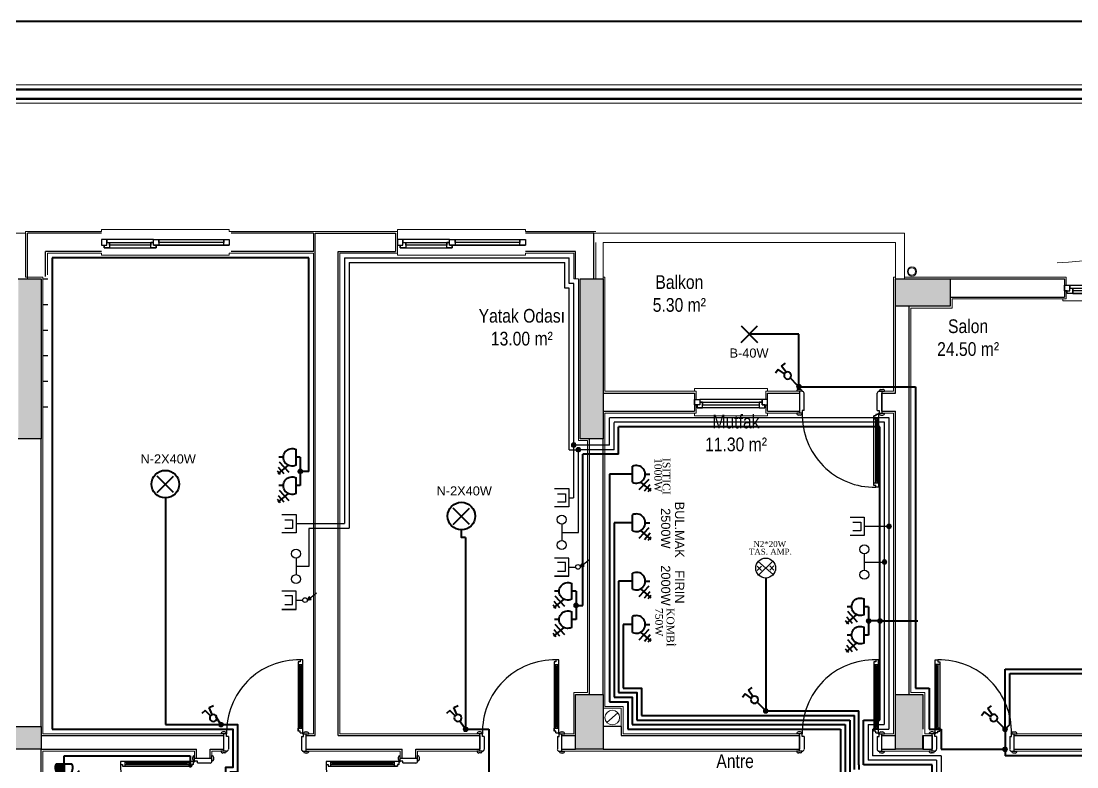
# Model space of a CAD drawing. Header units: metres. Extents: x 134072 to 172200, y 35728 to 38066.
# Drawn here: x 143586 to 144742, y 37250 to 38066 of the extents above; entities that cross this region are included whole.
import ezdxf
from ezdxf.enums import TextEntityAlignment as Align

# ---------------------------------------------------------------- set-up
doc = ezdxf.new("R2010")
doc.units = ezdxf.units.M
doc.linetypes.add('DASHED', pattern=[0.75, 0.5, -0.25])
for name, color, linetype in [('ANA', 10, 'Continuous'), ('den', 156, 'Continuous'), ('duvaR', 52, 'Continuous'), ('kapı', 129, 'Continuous'), ('Kolon', 175, 'Continuous'), ('pencere', 28, 'Continuous'), ('YAZI', 1, 'Continuous'), ('yazı', 7, 'Continuous')]:
    doc.layers.add(name, color=color, linetype=linetype)
for name, color, linetype, lineweight in [('baca', 161, 'Continuous', 20), ('Cizgi 20', 175, 'Continuous', 20), ('ELEKTRİK', 102, 'Continuous', 40), ('m_kuvvetliakım', 1, 'Continuous', 40), ('m_zayıfakım', 2, 'DASHED', 30), ('SEMBOL', 140, 'Continuous', 20), ('sıva', 145, 'Continuous', 5), ('Tarama 13', 221, 'Continuous', 13), ('Yagmur olugu', 201, 'Continuous', 15)]:
    doc.layers.add(name, color=color, linetype=linetype, lineweight=lineweight)
doc.styles.add('omr', font='ARIALN.TTF', dxfattribs={"height": 20})
doc.styles.add('ROMANTUR', font='arial.ttf', dxfattribs={"width": 0.7})
doc.styles.add('YAZI', font='times.ttf', dxfattribs={"height": 10.5})

# ---------------------------------------------------------------- blocks, each defined once
blk = doc.blocks.new('kapi')
at = {"layer": 'kapı'}
for p, q in [((42748.9, 28325.5), (42748.9, 28327.5)), ((42750.9, 28323.5), (42750.9, 28329.6)), ((42774.9, 28326.5), (42750.9, 28326.5)), ((42753.9, 28323.5), (42750.9, 28323.5)), ((42753.9, 28321.5), (42753.9, 28323.5)), ((42753.9, 28321.5), (42772.9, 28321.5)), ((42774.9, 28323.6), (42774.9, 28329.6)), ((42776.9, 28325.5), (42776.9, 28327.5)), ((42669.9, 28240), (42669.9, 28243)), ((42669.9, 28243), (42671.9, 28243)), ((42749.9, 28240), (42669.9, 28240)), ((42671.9, 28245), (42674.9, 28245)), ((42671.9, 28243), (42671.9, 28245)), ((42671.9, 28245), (42747.9, 28245)), ((42674.9, 28245), (42674.9, 28240)), ((42744.9, 28243.5), (42674.9, 28243.5)), ((42744.9, 28241.5), (42674.9, 28241.5)), ((42676.9, 28243.5), (42676.9, 28241.5)), ((42743, 28242.5), (42676.9, 28242.5)), ((42743, 28243.5), (42743, 28241.5)), ((42744.9, 28245), (42744.9, 28240)), ((42747.9, 28245), (42744.9, 28245)), ((42747.9, 28243), (42747.9, 28245)), ((42749.9, 28243), (42747.9, 28243)), ((42749.9, 28243), (42749.9, 28240)), ((42753.9, 28239.5), (42750.9, 28239.5)), ((42750.9, 28239.5), (42750.9, 28233.4)), ((42753.9, 28241.5), (42772.9, 28241.5)), ((42753.9, 28241.5), (42753.9, 28239.5)), ((42774.9, 28239.4), (42774.9, 28233.4)), ((42748.9, 28237.5), (42748.9, 28235.5)), ((42774.9, 28236.5), (42750.9, 28236.5)), ((42776.9, 28237.5), (42776.9, 28235.5))]:
    blk.add_line(p, q, dxfattribs=at)
blk.add_circle((42750.4, 28240), 0.5, dxfattribs=at)
for centre, radius, start, end in [((42748.9, 28244.5), 79, 88.5661, 181.1371), ((42751.1, 28327.5), 2.16, 94.4027, 179.1752), ((42750.9, 28325.5), 2, 180, 269.8869), ((42772.7, 28323.7), 2.19, 274.9061, 358.5815), ((42774.8, 28327.5), 2.16, 0.8274, 85.5947), ((42774.9, 28325.6), 2.01, 270.2023, 356.1969), ((42750.9, 28237.5), 2, 90.1131, 180), ((42772.7, 28239.3), 2.19, 1.4185, 85.0939), ((42774.9, 28237.4), 2.01, 3.8031, 89.7977), ((42751.1, 28235.5), 2.16, 180.8248, 265.5973), ((42774.8, 28235.5), 2.16, 274.4053, 359.1726)]:
    blk.add_arc(centre, radius, start, end, dxfattribs=at)
blk = doc.blocks.new('m-priz')
at = {"layer": 'm_kuvvetliakım'}
for p, q in [((0, 13.9), (0, 18.8)), ((16.7, 7.4), (5.3, 18.1)), ((8.5, 8.7), (18.2, 19.9)), ((18.2, 13), (11.2, 19.1)), ((19, 17.1), (15.3, 20.4)), ((8.7, 0), (-8.7, 0))]:
    blk.add_line(p, q, dxfattribs=at)
blk.add_arc((0, 4.2), 9.63, 333.9421, 206.0579, dxfattribs=at)
blk = doc.blocks.new('m-komutatör')
at = {"layer": 'm_kuvvetliakım', "color": 6}
for p, q in [((-24.8, 4), (-23.5, 12.1)), ((-12, 2), (-24.8, 4)), ((-12, -1.9), (-24.9, -4.1)), ((-24.9, -4.1), (-23.6, -12.2))]:
    blk.add_line(p, q, dxfattribs=at)
blk.add_circle((-6.2, 0), 6.17, dxfattribs=at)
blk = doc.blocks.new('m-anten')
at = {"layer": 'm_zayıfakım', "color": 30, "linetype": 'Continuous', "ltscale": 100}
for p, q in [((10, 0), (-10, 0)), ((-10, 0), (-10, -15.6)), ((10, -15.6), (10, 0)), ((-5, -3.7), (-5, -12.4)), ((4.4, -3.7), (-5, -3.7)), ((4.4, -12.4), (4.4, -3.7))]:
    blk.add_line(p, q, dxfattribs=at)
blk = doc.blocks.new('m-telefon')
at = {"layer": 'm_zayıfakım', "color": 2, "linetype": 'Continuous', "ltscale": 100}
blk.add_line((-9, 0), (9, 0), dxfattribs=at)
for centre in [(-13.9, 0), (13.9, 0)]:
    blk.add_circle(centre, 4.9, dxfattribs=at)
blk = doc.blocks.new('m-avize')
at = {"layer": 'm_kuvvetliakım', "color": 1}
for p, q in [((9, -9), (-9, 9)), ((-9, -9), (9, 9))]:
    blk.add_line(p, q, dxfattribs=at)
blk.add_circle((0, 0.3), 15.1, dxfattribs=at)
blk = doc.blocks.new('m-tv')
at = {"layer": 'm_zayıfakım', "color": 30, "linetype": 'Continuous', "ltscale": 100}
for p, q in [((-0.2, 12.7), (-8.3, 22.3)), ((-1, 16.7), (-4.1, 14.2)), ((-0.2, 12.7), (-4.1, 14.2)), ((-0.2, 12.7), (-1, 16.7)), ((10, 0), (-10, 0)), ((-10, 0), (-10, -15.6)), ((0, 0), (0, 7.4)), ((10, 0), (10, -15.6)), ((10, -15.6), (10, 0)), ((-5, -3.7), (-5, -12.4)), ((4.4, -3.7), (-5, -3.7)), ((4.4, -12.4), (4.4, -3.7))]:
    blk.add_line(p, q, dxfattribs=at)
blk.add_circle((-0.2, 9.9), 2.55, dxfattribs=at)
blk = doc.blocks.new('m-J1')
at = {"layer": 'm_kuvvetliakım'}
for p, q in [((-9, -9), (9, 9)), ((-9, 9), (9, -9))]:
    blk.add_line(p, q, dxfattribs=at)
blk = doc.blocks.new('m-epriz')
at = {"layer": 'm_kuvvetliakım'}
blk.add_hatch(color=256, dxfattribs=at).paths.add_polyline_path([(0, 13.9), (0, 0), (8.7, 0, 0.554639)])
for p, q in [((-19.7, 18), (-16.2, 21)), ((-8.5, 8.7), (-18.2, 19.9)), ((-18.2, 13), (-11.2, 19.1)), ((-16.7, 7.4), (-5.3, 18.1)), ((0, 13.9), (0, 18.8)), ((0, 0), (0, 13.9)), ((8.7, 0), (-8.7, 0))]:
    blk.add_line(p, q, dxfattribs=at)
blk.add_arc((0, 4.2), 9.63, 333.9421, 206.0579, dxfattribs=at)

msp = doc.modelspace()

# ---------------------------------------------------------------- hatches: boundary and pattern name
at = {"layer": 'SEMBOL'}
for points in [[(144440, 37666.1, -1), (144434.9, 37666.1, -1)], [(144193.6, 37602.1, -1), (144188.5, 37602.1, -1)], [(144198.6, 37597.1, -1), (144193.5, 37597.1, -1)], [(143894.4, 37573.3, -1), (143889.3, 37573.3, -1)], [(144538.6, 37513.2, -1), (144533.5, 37513.2, -1)], [(144533.6, 37474.1, -1), (144528.5, 37474.1, -1)], [(144196.1, 37426.6, -1), (144191, 37426.6, -1)], [(144516.3, 37409.6, -1), (144511.2, 37409.6, -1)], [(144528.7, 37409.6, -1), (144523.6, 37409.6, -1)], [(144403.7, 37311.1, -1), (144398.6, 37311.1, -1)], [(143802.4, 37296.7, -1), (143807.4, 37295.7, -1)], [(144070.1, 37291.5, -1), (144075.1, 37290.6, -1)], [(144665.6, 37291.1, -1), (144660.5, 37291.1, -1)], [(144665.6, 37269.1, -1), (144660.5, 37269.1, -1)]]:
    msp.add_hatch(color=1, dxfattribs=at).paths.add_polyline_path(points)
at = {"layer": 'Tarama 13'}
h = msp.add_hatch(dxfattribs=at)
h.set_pattern_fill('ANSI33,_O', color=256, scale=2)
h.set_pattern_definition([(45, (117464.424, 22063.553), (-8.980256, 8.980256), []), (45, (117473.405, 22063.553), (-8.980256, 8.980256), [6.35, -3.175])])
h.paths.add_polyline_path([(142808.1, 37659.1), (142778.1, 37659.1), (142778.1, 37599.1), (142808.1, 37599.1)])
h.paths.add_polyline_path([(143263.1, 37659.1), (143233.1, 37659.1), (143233.1, 37599.1), (143263.1, 37599.1)])
h.paths.add_polyline_path([(143608.1, 37784.1), (143583.1, 37784.1), (143583.1, 37609.1), (143608.1, 37609.1)])
h.paths.add_polyline_path([(144223.1, 37784.1), (144198.1, 37784.1), (144198.1, 37609.1), (144223.1, 37609.1)])
h.paths.add_polyline_path([(144223.1, 37329.1), (144193.1, 37329.1), (144193.1, 37269.1), (144223.1, 37269.1)])
h.paths.add_polyline_path([(144223.1, 37084.1), (144198.1, 37084.1), (144198.1, 37009.1), (144223.1, 37009.1)])
h.paths.add_polyline_path([(143608.1, 37084.1), (143583.1, 37084.1), (143583.1, 37009.1), (143608.1, 37009.1)])
h.paths.add_polyline_path([(143608.1, 37294.1), (143378.1, 37294.1), (143378.1, 37269.1), (143608.1, 37269.1)])
h.paths.add_polyline_path([(143263.1, 37084.1), (143088.1, 37084.1), (143088.1, 37059.1), (143263.1, 37059.1)])
h.paths.add_polyline_path([(142808.1, 37119.1), (142778.1, 37119.1), (142778.1, 37059.1), (142808.1, 37059.1)])
h.paths.add_polyline_path([(143608.1, 36859.1), (143583.1, 36859.1), (143583.1, 36784.1), (143608.1, 36784.1)])
h.paths.add_polyline_path([(143608.1, 36599.1), (143578.1, 36599.1), (143578.1, 36539.1), (143608.1, 36539.1)])
h.paths.add_polyline_path([(143608.1, 36259.1), (143583.1, 36259.1), (143583.1, 36084.1), (143608.1, 36084.1)])
h.paths.add_polyline_path([(143138.1, 36214.1), (143078.1, 36214.1), (143078.1, 36184.1), (143138.1, 36184.1)])
h.paths.add_polyline_path([(142808.1, 36244.1), (142778.1, 36244.1), (142778.1, 36184.1), (142808.1, 36184.1)])
h.paths.add_polyline_path([(142808.1, 36634.1), (142778.1, 36634.1), (142778.1, 36574.1), (142808.1, 36574.1)])
h.paths.add_polyline_path([(143138.1, 36599.1), (143078.1, 36599.1), (143078.1, 36569.1), (143138.1, 36569.1)])
h.paths.add_polyline_path([(144223.1, 36599.1), (144193.1, 36599.1), (144193.1, 36539.1), (144223.1, 36539.1)])
h.paths.add_polyline_path([(144223.1, 36259.1), (144198.1, 36259.1), (144198.1, 36084.1), (144223.1, 36084.1)])
h.paths.add_polyline_path([(144603.1, 36114.1), (144543.1, 36114.1), (144543.1, 36084.1), (144603.1, 36084.1)])
h.paths.add_polyline_path([(144573.1, 36599.1), (144543.1, 36599.1), (144543.1, 36539.1), (144573.1, 36539.1)])
h.paths.add_polyline_path([(144703.1, 36809.1), (144528.1, 36809.1), (144528.1, 36784.1), (144703.1, 36784.1)])
h.paths.add_polyline_path([(144223.1, 36859.1), (144198.1, 36859.1), (144198.1, 36784.1), (144223.1, 36784.1)])
h.paths.add_polyline_path([(145093.1, 36114.1), (145033.1, 36114.1), (145033.1, 36084.1), (145093.1, 36084.1)])
h.paths.add_polyline_path([(145193.1, 36599.1), (145068.1, 36599.1), (145068.1, 36574.1), (145193.1, 36574.1)])
h.paths.add_polyline_path([(145193.1, 36964.1), (145163.1, 36964.1), (145163.1, 36904.1), (145193.1, 36904.1)])
h.paths.add_polyline_path([(145193.1, 37294.1), (145068.1, 37294.1), (145068.1, 37269.1), (145193.1, 37269.1)])
h.paths.add_polyline_path([(144573.1, 37329.1), (144543.1, 37329.1), (144543.1, 37269.1), (144573.1, 37269.1)])
h.paths.add_polyline_path([(144703.1, 37084.1), (144528.1, 37084.1), (144528.1, 37059.1), (144703.1, 37059.1)])
h.paths.add_polyline_path([(145093.1, 37784.1), (145033.1, 37784.1), (145033.1, 37754.1), (145093.1, 37754.1)])
h.paths.add_polyline_path([(144603.1, 37784.1), (144543.1, 37784.1), (144543.1, 37754.1), (144603.1, 37754.1)])

# ---------------------------------------------------------------- linework, layer by layer
at = {"lineweight": 20}
for p, q in [((137518.3, 37996.4, 127785.9), (153740.3, 37996.4, 127785.9)), ((142640.2, 37976.4, 127785.9), (145337.6, 37976.4, 127785.9))]:
    msp.add_line(p, q, dxfattribs=at)
at = {"lineweight": 50}
for p, q in [((137523.3, 37991.4, 127785.9), (153732.7, 37991.4, 127785.9)), ((142635.2, 37981.4, 127785.9), (145343.3, 37981.4, 127785.9))]:
    msp.add_line(p, q, dxfattribs=at)
at = {"layer": 'ANA'}
for p, q in [((144405.6, 37469.9), (144410.1, 37465.3)), ((144410.1, 37469.9), (144405.6, 37465.3)), ((144396.4, 37469.6), (144391.8, 37465)), ((144391.8, 37469.6), (144396.4, 37465))]:
    msp.add_line(p, q, dxfattribs=at)
msp.add_circle((144401.1, 37467.5), 10.9, dxfattribs=at)
at = {"layer": 'baca', "linetype": 'ByBlock'}
for p, q in [((144223.1, 37314.1), (144243.1, 37314.1)), ((144243.1, 37314.1), (144243.1, 37294.1))]:
    msp.add_line(p, q, dxfattribs=at)
at = {"layer": 'baca'}
msp.add_line((144239.1, 37309.2), (144227.3, 37298.4), dxfattribs=at)
msp.add_circle((144233.2, 37303.8), 8, dxfattribs=at)
at = {"layer": 'Cizgi 20'}
for points in [[(142778.1, 37659.1), (142778.1, 37784.1), (143253.1, 37784.1), (143253.1, 37834.1), (143591.1, 37834.1)], [(143593.1, 37834.1), (143593.1, 37784.1)], [(144213.1, 37784.1), (144213.1, 37834.1), (144553.1, 37834.1), (144553.1, 37784.1)], [(144223.1, 37784.1), (144223.1, 37824.1), (144543.1, 37824.1), (144543.1, 37784.1)]]:
    msp.add_lwpolyline(points, dxfattribs=at)
at = {"layer": 'den'}
for p, q in [((143610.1, 37784.1), (143615.6, 37784.1)), ((143610.1, 37756.1), (143615.6, 37756.1)), ((143610.1, 37728.1), (143615.6, 37728.1)), ((143610.1, 37700.1), (143615.6, 37700.1)), ((143610.1, 37672.1), (143615.6, 37672.1)), ((143610.1, 37644.1), (143615.6, 37644.1))]:
    msp.add_line(p, q, dxfattribs=at)
at = {"layer": 'den', "lineweight": 5}
for points in [[(143674.1, 37836.1), (143674.1, 37838.1), (143814.1, 37838.1), (143814.1, 37836.1)], [(143998.1, 37836.1), (143998.1, 37838.1), (144138.1, 37838.1), (144138.1, 37836.1)], [(143674.1, 37812.1), (143674.1, 37810.1), (143814.1, 37810.1), (143814.1, 37812.1)], [(143998.1, 37812.1), (143998.1, 37810.1), (144138.1, 37810.1), (144138.1, 37812.1)], [(144910.1, 37762.1), (144910.1, 37760.1), (144726.1, 37760.1), (144726.1, 37762.1)], [(144323.1, 37661.1), (144323.1, 37664.1), (144403.1, 37664.1), (144403.1, 37661.1)], [(144403.1, 37637.1), (144403.1, 37634.1), (144323.1, 37634.1), (144323.1, 37637.1)]]:
    msp.add_lwpolyline(points, dxfattribs=at)
msp.add_arc((144818.1, 36727.3), 1078.7, 84.7877, 95.2123, dxfattribs=at)
at = {"layer": 'duvaR'}
for p, q in [((143593.1, 37786.7), (143593.1, 37834.1)), ((143674.1, 37834.1), (143593.1, 37834.1)), ((143906.1, 37834.1), (143816.1, 37834.1)), ((143908.1, 37834.1), (143996.1, 37834.1)), ((143908.1, 37509.1), (143908.1, 37834.1)), ((143996.1, 37834.1), (143996.1, 37814.1)), ((144213.1, 37834.1), (144138.1, 37834.1)), ((144213.1, 37784.1), (144213.1, 37834.1)), ((143613.1, 37786.7), (143613.1, 37814.1)), ((143906.1, 37814.1), (143816.1, 37814.1)), ((143933.1, 37284.1), (143933.1, 37814.1)), ((143933.1, 37814.1), (143996.1, 37814.1)), ((144193.1, 37814.1), (144138.1, 37814.1)), ((144193.1, 37784.1), (144193.1, 37814.1)), ((144603.1, 37784.1), (144728.1, 37784.1)), ((144728.1, 37784.1), (144728.1, 37764.1)), ((144603.1, 37764.1), (144728.1, 37764.1)), ((144543.1, 37659.1), (144543.1, 37754.1)), ((144558.1, 37329.1), (144558.1, 37754.1)), ((144223.1, 37659.1), (144323.1, 37659.1)), ((144323.1, 37659.1), (144323.1, 37639.1)), ((144403.1, 37659.1), (144438.1, 37659.1)), ((144403.1, 37639.1), (144403.1, 37659.1)), ((144438.1, 37659.1), (144438.1, 37639.1)), ((144528.1, 37659.1), (144543.1, 37659.1)), ((144528.1, 37639.1), (144528.1, 37659.1)), ((144223.1, 37639.1), (144323.1, 37639.1)), ((144403.1, 37639.1), (144438.1, 37639.1)), ((144528.1, 37639.1), (144543.1, 37639.1)), ((144543.1, 37329.1), (144543.1, 37639.1)), ((143608.1, 37509.1), (143608.1, 37609.1)), ((144208.1, 37329.1), (144208.1, 37609.1)), ((144223.1, 37329.1), (144223.1, 37609.1)), ((143608.1, 37294.1), (143608.1, 37509.1)), ((143908.1, 37284.1), (143908.1, 37509.1)), ((144243.1, 37294.1), (144223.1, 37294.1)), ((144243.1, 37294.1), (144243.1, 37284.1)), ((143607.7, 37284.1), (143608.1, 37284.1)), ((143608.1, 37284.1), (143768.1, 37284.1)), ((143768.1, 37284.1), (143807.7, 37284.1)), ((143898.1, 37284.1), (143908.1, 37284.1)), ((143933.1, 37284.1), (144018.1, 37284.1)), ((144018.1, 37284.1), (144088.1, 37284.1)), ((144088.1, 37284.1), (144088.1, 37269.1)), ((144178.1, 37284.1), (144193.1, 37284.1)), ((144178.1, 37269.1), (144178.1, 37284.1)), ((144243.1, 37284.1), (144438.1, 37284.1)), ((144438.1, 37284.1), (144438.1, 37269.1)), ((144528.1, 37284.1), (144543.1, 37284.1)), ((144528.1, 37269.1), (144528.1, 37284.1)), ((144573.1, 37284.1), (144583.1, 37284.1)), ((144583.1, 37284.1), (144583.1, 37269.1)), ((144673.1, 37284.1), (144813.1, 37284.1)), ((144673.1, 37269.1), (144673.1, 37284.1)), ((143607.7, 37269.1), (143608.1, 37269.1)), ((143608.1, 37084.1), (143608.1, 37269.1)), ((143608.1, 37269.1), (143778.1, 37269.1)), ((143778.1, 37259.1), (143778.1, 37269.1)), ((143793.1, 37269.1), (143808.1, 37269.1)), ((143793.1, 37259.1), (143793.1, 37269.1)), ((143793.1, 37269.1), (143808.1, 37269.1)), ((143898.1, 37269.1), (143908.1, 37269.1)), ((143908.1, 37269.1), (144003.1, 37269.1)), ((144003.1, 37259.1), (144003.1, 37269.1)), ((144018.1, 37259.1), (144018.1, 37269.1)), ((144018.1, 37269.1), (144088.1, 37269.1)), ((144178.1, 37269.1), (144193.1, 37269.1)), ((144223.1, 37269.1), (144438.1, 37269.1)), ((144528.1, 37269.1), (144543.1, 37269.1)), ((144573.1, 37269.1), (144583.1, 37269.1)), ((144673.1, 37269.1), (144813.1, 37269.1)), ((143793.1, 37259.1), (143778.1, 37259.1)), ((144018.1, 37259.1), (144003.1, 37259.1))]:
    msp.add_line(p, q, dxfattribs=at)
for points in [[(143674.1, 37814.1), (143613.1, 37814.1)], [(143768.1, 37284.1), (143808.1, 37284.1)]]:
    msp.add_lwpolyline(points, dxfattribs=at)
at = {"layer": 'ELEKTRİK'}
msp.add_line((135359.3, 38066.3, 127785.9), (172199.8, 38066.3, 127785.9), dxfattribs=at)
at = {"layer": 'kapı'}
for p, q in [((143894.6, 37367), (143891.6, 37367)), ((143891.6, 37367), (143891.6, 37365)), ((143894.6, 37287.1), (143894.6, 37367)), ((144174.6, 37367), (144171.6, 37367)), ((144171.6, 37367), (144171.6, 37365)), ((144174.6, 37287.1), (144174.6, 37367)), ((144524.6, 37367), (144521.6, 37367)), ((144521.6, 37367), (144521.6, 37365)), ((144524.6, 37287.1), (144524.6, 37367)), ((144586.5, 37367), (144589.5, 37367)), ((144586.5, 37287.1), (144586.5, 37367)), ((144589.5, 37367), (144589.5, 37365)), ((143889.6, 37365), (143889.6, 37362)), ((143891.6, 37365), (143889.6, 37365)), ((143889.6, 37365), (143889.6, 37289.1)), ((143889.6, 37362), (143894.6, 37362)), ((143891.1, 37292.1), (143891.1, 37362)), ((143891.1, 37360), (143893.1, 37360)), ((143892.1, 37294), (143892.1, 37360)), ((143893.1, 37292.1), (143893.1, 37362)), ((144169.6, 37365), (144169.6, 37362)), ((144171.6, 37365), (144169.6, 37365)), ((144169.6, 37365), (144169.6, 37289.1)), ((144169.6, 37362), (144174.6, 37362)), ((144171.1, 37292.1), (144171.1, 37362)), ((144171.1, 37360), (144173.1, 37360)), ((144172.1, 37294), (144172.1, 37360)), ((144173.1, 37292.1), (144173.1, 37362)), ((144519.6, 37365), (144519.6, 37362)), ((144521.6, 37365), (144519.6, 37365)), ((144519.6, 37365), (144519.6, 37289.1)), ((144519.6, 37362), (144524.6, 37362)), ((144521.1, 37292.1), (144521.1, 37362)), ((144521.1, 37360), (144523.1, 37360)), ((144522.1, 37294), (144522.1, 37360)), ((144523.1, 37292.1), (144523.1, 37362)), ((144591.5, 37362), (144586.5, 37362)), ((144588, 37292.1), (144588, 37362)), ((144590, 37360), (144588, 37360)), ((144589, 37294), (144589, 37360)), ((144589.5, 37365), (144591.5, 37365)), ((144590, 37292.1), (144590, 37362)), ((144591.5, 37365), (144591.5, 37362)), ((144591.5, 37365), (144591.5, 37289.1)), ((143811.1, 37286.1), (143804.9, 37286.1)), ((143809.1, 37288.1), (143807.1, 37288.1)), ((143808.1, 37267.1), (143808.1, 37286.1)), ((143811.1, 37283.1), (143811.1, 37286.1)), ((143889.6, 37292.1), (143894.6, 37292.1)), ((143889.6, 37289.1), (143889.6, 37292.1)), ((143891.6, 37289.1), (143889.6, 37289.1)), ((143891.1, 37294), (143893.1, 37294)), ((143891.6, 37287.1), (143891.6, 37289.1)), ((143891.6, 37287.1), (143894.6, 37287.1)), ((143895.1, 37283.1), (143895.1, 37286.1)), ((143895.1, 37286.1), (143901.2, 37286.1)), ((143897.1, 37288.1), (143899.1, 37288.1)), ((143898.1, 37267.1), (143898.1, 37286.1)), ((144091.1, 37286.1), (144084.9, 37286.1)), ((144089.1, 37288.1), (144087.1, 37288.1)), ((144088.1, 37267.1), (144088.1, 37286.1)), ((144091.1, 37283.1), (144091.1, 37286.1)), ((144169.6, 37292.1), (144174.6, 37292.1)), ((144169.6, 37289.1), (144169.6, 37292.1)), ((144171.6, 37289.1), (144169.6, 37289.1)), ((144171.1, 37294), (144173.1, 37294)), ((144171.6, 37287.1), (144171.6, 37289.1)), ((144171.6, 37287.1), (144174.6, 37287.1)), ((144175.1, 37283.1), (144175.1, 37286.1)), ((144175.1, 37286.1), (144181.2, 37286.1)), ((144177.1, 37288.1), (144179.1, 37288.1)), ((144178.1, 37267.1), (144178.1, 37286.1)), ((144441.1, 37286.1), (144434.9, 37286.1)), ((144439.1, 37288.1), (144437.1, 37288.1)), ((144438.1, 37267.1), (144438.1, 37286.1)), ((144441.1, 37283.1), (144441.1, 37286.1)), ((144519.6, 37292.1), (144524.6, 37292.1)), ((144519.6, 37289.1), (144519.6, 37292.1)), ((144521.6, 37289.1), (144519.6, 37289.1)), ((144521.1, 37294), (144523.1, 37294)), ((144521.6, 37287.1), (144521.6, 37289.1)), ((144521.6, 37287.1), (144524.6, 37287.1)), ((144525.1, 37283.1), (144525.1, 37286.1)), ((144525.1, 37286.1), (144531.2, 37286.1)), ((144527.1, 37288.1), (144529.1, 37288.1)), ((144528.1, 37267.1), (144528.1, 37286.1)), ((144586.1, 37286.1), (144579.9, 37286.1)), ((144584.1, 37288.1), (144582.1, 37288.1)), ((144583.1, 37267.1), (144583.1, 37286.1)), ((144586.1, 37283.1), (144586.1, 37286.1)), ((144591.5, 37292.1), (144586.5, 37292.1)), ((144589.5, 37287.1), (144586.5, 37287.1)), ((144590, 37294), (144588, 37294)), ((144589.5, 37289.1), (144591.5, 37289.1)), ((144589.5, 37287.1), (144589.5, 37289.1)), ((144591.5, 37289.1), (144591.5, 37292.1)), ((144670.1, 37283.1), (144670.1, 37286.1)), ((144670.1, 37286.1), (144676.2, 37286.1)), ((144672.1, 37288.1), (144674.1, 37288.1)), ((144673.1, 37267.1), (144673.1, 37286.1)), ((143813.1, 37283.1), (143811.1, 37283.1)), ((143813.1, 37283.1), (143813.1, 37269.1)), ((143893.1, 37283.1), (143893.1, 37269.1)), ((143893.1, 37283.1), (143895.1, 37283.1)), ((144093.1, 37283.1), (144091.1, 37283.1)), ((144093.1, 37283.1), (144093.1, 37269.1)), ((144173.1, 37283.1), (144173.1, 37269.1)), ((144173.1, 37283.1), (144175.1, 37283.1)), ((144443.1, 37283.1), (144441.1, 37283.1)), ((144443.1, 37283.1), (144443.1, 37269.1)), ((144523.1, 37283.1), (144523.1, 37269.1)), ((144523.1, 37283.1), (144525.1, 37283.1)), ((144588.1, 37283.1), (144586.1, 37283.1)), ((144588.1, 37283.1), (144588.1, 37269.1)), ((144668.1, 37283.1), (144668.1, 37269.1)), ((144668.1, 37283.1), (144670.1, 37283.1)), ((143776.1, 37256.1), (143776.1, 37262.2)), ((143795.1, 37256.2), (143795.1, 37262.2)), ((143810.9, 37267.1), (143804.9, 37267.1)), ((143809.1, 37265.1), (143807.1, 37265.1)), ((143895.2, 37267.1), (143901.2, 37267.1)), ((143897.1, 37265.1), (143899.1, 37265.1)), ((144001.1, 37256.1), (144001.1, 37262.2)), ((144020.1, 37256.2), (144020.1, 37262.2)), ((144090.9, 37267.1), (144084.9, 37267.1)), ((144089.1, 37265.1), (144087.1, 37265.1)), ((144175.2, 37267.1), (144181.2, 37267.1)), ((144177.1, 37265.1), (144179.1, 37265.1)), ((144440.9, 37267.1), (144434.9, 37267.1)), ((144439.1, 37265.1), (144437.1, 37265.1)), ((144525.2, 37267.1), (144531.2, 37267.1)), ((144527.1, 37265.1), (144529.1, 37265.1)), ((144585.9, 37267.1), (144579.9, 37267.1)), ((144584.1, 37265.1), (144582.1, 37265.1)), ((144670.2, 37267.1), (144676.2, 37267.1)), ((144672.1, 37265.1), (144674.1, 37265.1)), ((143695.1, 37255.6), (143695.1, 37252.6)), ((143775, 37255.6), (143695.1, 37255.6)), ((143695.1, 37252.6), (143697.1, 37252.6)), ((143697.1, 37252.6), (143697.1, 37250.6)), ((143697.1, 37250.6), (143700.1, 37250.6)), ((143697.1, 37250.6), (143773, 37250.6)), ((143700.1, 37250.6), (143700.1, 37255.6)), ((143770, 37254.1), (143700.1, 37254.1)), ((143770, 37252.1), (143700.1, 37252.1)), ((143702.1, 37252.1), (143702.1, 37254.1)), ((143768.1, 37253.1), (143702.1, 37253.1)), ((143768.1, 37252.1), (143768.1, 37254.1)), ((143770, 37250.6), (143770, 37255.6)), ((143773, 37250.6), (143770, 37250.6)), ((143773, 37252.6), (143773, 37250.6)), ((143775, 37252.6), (143773, 37252.6)), ((143774.1, 37258.1), (143774.1, 37260.1)), ((143775, 37252.6), (143775, 37255.6)), ((143795.1, 37259.1), (143776.1, 37259.1)), ((143779.1, 37256.1), (143776.1, 37256.1)), ((143779.1, 37254.1), (143779.1, 37256.1)), ((143779.1, 37254.1), (143793.1, 37254.1)), ((143797.1, 37258.1), (143797.1, 37260.1)), ((143920.1, 37255.6), (143920.1, 37252.6)), ((144000, 37255.6), (143920.1, 37255.6)), ((143920.1, 37252.6), (143922.1, 37252.6)), ((143922.1, 37252.6), (143922.1, 37250.6)), ((143922.1, 37250.6), (143925.1, 37250.6)), ((143922.1, 37250.6), (143998, 37250.6)), ((143925.1, 37250.6), (143925.1, 37255.6)), ((143995, 37254.1), (143925.1, 37254.1)), ((143995, 37252.1), (143925.1, 37252.1)), ((143927.1, 37252.1), (143927.1, 37254.1)), ((143993.1, 37253.1), (143927.1, 37253.1)), ((143993.1, 37252.1), (143993.1, 37254.1)), ((143995, 37250.6), (143995, 37255.6)), ((143998, 37250.6), (143995, 37250.6)), ((143998, 37252.6), (143998, 37250.6)), ((144000, 37252.6), (143998, 37252.6)), ((143999.1, 37258.1), (143999.1, 37260.1)), ((144000, 37252.6), (144000, 37255.6)), ((144020.1, 37259.1), (144001.1, 37259.1)), ((144004.1, 37256.1), (144001.1, 37256.1)), ((144004.1, 37254.1), (144004.1, 37256.1)), ((144004.1, 37254.1), (144018.1, 37254.1)), ((144022.1, 37258.1), (144022.1, 37260.1))]:
    msp.add_line(p, q, dxfattribs=at)
for centre in [(143894.6, 37286.6), (144174.6, 37286.6), (144524.6, 37286.6), (144586.5, 37286.6), (143775.5, 37255.6), (144000.5, 37255.6)]:
    msp.add_circle(centre, 0.5, dxfattribs=at)
for centre, radius, start, end in [((143890.1, 37288), 79, 88.8629, 181.4339), ((144170.1, 37288), 79, 88.8629, 181.4339), ((144520.1, 37288), 79, 88.8629, 181.4339), ((144591.1, 37288), 79, 358.5661, 91.1371), ((143807.1, 37285.9), 2.16, 90.8248, 175.5973), ((143809.1, 37286.1), 2, 0.1131, 90), ((143897.1, 37286.1), 2, 90, 179.8869), ((143899, 37285.9), 2.16, 4.4027, 89.1752), ((144087.1, 37285.9), 2.16, 90.8248, 175.5973), ((144089.1, 37286.1), 2, 0.1131, 90), ((144177.1, 37286.1), 2, 90, 179.8869), ((144179, 37285.9), 2.16, 4.4027, 89.1752), ((144437.1, 37285.9), 2.16, 90.8248, 175.5973), ((144439.1, 37286.1), 2, 0.1131, 90), ((144527.1, 37286.1), 2, 90, 179.8869), ((144529, 37285.9), 2.16, 4.4027, 89.1752), ((144582.1, 37285.9), 2.16, 90.8248, 175.5973), ((144584.1, 37286.1), 2, 0.1131, 90), ((144672.1, 37286.1), 2, 90, 179.8869), ((144674, 37285.9), 2.16, 4.4027, 89.1752), ((143776.2, 37260), 2.16, 94.4027, 179.1752), ((143794.9, 37260), 2.16, 0.8274, 85.5947), ((143807.1, 37267.2), 2.16, 184.4053, 269.1726), ((143808.9, 37267.1), 2.01, 273.8031, 359.7977), ((143810.9, 37269.2), 2.19, 271.4185, 355.0939), ((143895.2, 37269.2), 2.19, 184.9061, 268.5815), ((143897.2, 37267.1), 2.01, 180.2023, 266.1969), ((143899, 37267.2), 2.16, 270.8274, 355.5947), ((144001.2, 37260), 2.16, 94.4027, 179.1752), ((144019.9, 37260), 2.16, 0.8274, 85.5947), ((144087.1, 37267.2), 2.16, 184.4053, 269.1726), ((144088.9, 37267.1), 2.01, 273.8031, 359.7977), ((144090.9, 37269.2), 2.19, 271.4185, 355.0939), ((144175.2, 37269.2), 2.19, 184.9061, 268.5815), ((144177.2, 37267.1), 2.01, 180.2023, 266.1969), ((144179, 37267.2), 2.16, 270.8274, 355.5947), ((144437.1, 37267.2), 2.16, 184.4053, 269.1726), ((144438.9, 37267.1), 2.01, 273.8031, 359.7977), ((144440.9, 37269.2), 2.19, 271.4185, 355.0939), ((144525.2, 37269.2), 2.19, 184.9061, 268.5815), ((144527.2, 37267.1), 2.01, 180.2023, 266.1969), ((144529, 37267.2), 2.16, 270.8274, 355.5947), ((144582.1, 37267.2), 2.16, 184.4053, 269.1726), ((144583.9, 37267.1), 2.01, 273.8031, 359.7977), ((144585.9, 37269.2), 2.19, 271.4185, 355.0939), ((144670.2, 37269.2), 2.19, 184.9061, 268.5815), ((144672.2, 37267.1), 2.01, 180.2023, 266.1969), ((144674, 37267.2), 2.16, 270.8274, 355.5947), ((143774.1, 37251), 79, 178.8629, 271.4339), ((143776.1, 37258.1), 2, 180, 269.8869), ((143792.9, 37256.2), 2.19, 274.9061, 358.5815), ((143795.1, 37258.2), 2.01, 270.2023, 356.1969), ((143999.1, 37251), 79, 178.8629, 271.4339), ((144001.1, 37258.1), 2, 180, 269.8869), ((144017.9, 37256.2), 2.19, 274.9061, 358.5815), ((144020.1, 37258.2), 2.01, 270.2023, 356.1969)]:
    msp.add_arc(centre, radius, start, end, dxfattribs=at)
at = {"layer": 'Kolon'}
for p, q in [((143583.1, 37784.1), (143608.1, 37784.1)), ((143608.1, 37784.1), (143608.1, 37609.1)), ((144198.1, 37609.1), (144198.1, 37784.1)), ((144198.1, 37784.1), (144223.1, 37784.1)), ((144223.1, 37784.1), (144223.1, 37609.1)), ((144543.1, 37754.1), (144543.1, 37784.1)), ((144543.1, 37784.1), (144603.1, 37784.1)), ((144603.1, 37784.1), (144603.1, 37754.1)), ((144603.1, 37754.1), (144543.1, 37754.1)), ((143608.1, 37609.1), (143583.1, 37609.1)), ((144223.1, 37609.1), (144198.1, 37609.1)), ((144193.1, 37269.1), (144193.1, 37329.1)), ((144193.1, 37329.1), (144223.1, 37329.1)), ((144223.1, 37329.1), (144223.1, 37269.1)), ((144543.1, 37329.1), (144573.1, 37329.1)), ((144543.1, 37269.1), (144543.1, 37329.1)), ((144573.1, 37329.1), (144573.1, 37291.3)), ((143378.1, 37294.1), (143608.1, 37294.1)), ((143608.1, 37294.1), (143608.1, 37269.1)), ((144573.1, 37284.1), (144573.1, 37269.1)), ((143608.1, 37269.1), (143378.1, 37269.1)), ((144223.1, 37269.1), (144193.1, 37269.1)), ((144573.1, 37269.1), (144543.1, 37269.1))]:
    msp.add_line(p, q, dxfattribs=at)
at = {"layer": 'm_kuvvetliakım'}
for p, q in [((143620.1, 37807.1), (143620.1, 37291.1)), ((143901.1, 37573.3), (143901.1, 37807.1)), ((144240.1, 37592.1), (144240.1, 37622.1)), ((144526.1, 37301.1), (144526.1, 37622.1)), ((143891.8, 37588.8), (143887.1, 37588.8)), ((143891.8, 37588.8), (143891.8, 37557.8)), ((144201.1, 37426.6), (144201.1, 37592.1)), ((144240.1, 37592.1), (144201.1, 37592.1)), ((144255.4, 37570.2), (144230.1, 37570.2)), ((143891.8, 37557.8), (143887.1, 37557.8)), ((144255.4, 37517.1), (144235.1, 37517.1)), ((144255.4, 37453.2), (144240.1, 37453.2)), ((144193.5, 37442.1), (144188.8, 37442.1)), ((144193.5, 37442.1), (144193.5, 37411.1)), ((144513.7, 37425.1), (144509, 37425.1)), ((144513.7, 37425.1), (144513.7, 37394.1)), ((144193.5, 37411.1), (144188.8, 37411.1)), ((144255.4, 37405.8), (144245.1, 37405.8)), ((144526.2, 37409.6), (144513.7, 37409.6)), ((144526.2, 37409.6), (144548.2, 37409.6)), ((144533.2, 37409.6), (144548.2, 37409.6)), ((144548.2, 37409.6), (144567.6, 37409.6)), ((144513.7, 37394.1), (144509, 37394.1)), ((144493.1, 37301.1), (144493.1, 37242.1)), ((144498.1, 37247.1), (144498.1, 37306.1)), ((144508.1, 37301.1), (144526.1, 37301.1)), ((144508.1, 37252.1), (144508.1, 37301.1)), ((144483.1, 37291.1), (144483.1, 37232.1)), ((144488.1, 37296.1), (144488.1, 37237.1)), ((144573.1, 37284.1), (144573.1, 37269.1)), ((143633.2, 37262.1), (143771.1, 37262.1)), ((143771.1, 37262.1), (143771.1, 37249.1)), ((144583.1, 37252.1), (144508.1, 37252.1)), ((144583.1, 37116.1), (144583.1, 37252.1))]:
    msp.add_line(p, q, dxfattribs=at)
at = {"layer": 'm_kuvvetliakım', "color": 6}
for p, q in [((144427.9, 37675.6), (144435.6, 37667.9)), ((144391.6, 37320.6), (144399.3, 37312.9)), ((143798.8, 37305.2), (143803.5, 37298.3)), ((144066.5, 37300.1), (144071.2, 37293.2)), ((144653.5, 37300.6), (144661.3, 37292.9))]:
    msp.add_line(p, q, dxfattribs=at)
at = {"layer": 'm_kuvvetliakım', "color": 5}
for p, q in [((144437.4, 37666.1), (144565.1, 37666.1)), ((144565.1, 37666.1), (144565.1, 37336.1)), ((144072.6, 37500.8), (144072.6, 37293.6)), ((144394, 37467.4), (144394.3, 37467.4)), ((144401.1, 37456.6), (144401.1, 37311.1)), ((144663.1, 37293.6), (144663.1, 37356.9)), ((144663.1, 37356.9), (144776.2, 37356.9)), ((144668.1, 37296.1), (144668.1, 37351.9)), ((144668.1, 37351.9), (144835.8, 37351.9)), ((144565.1, 37336.1), (144580.1, 37336.1)), ((144580.1, 37336.1), (144580.1, 37291.1)), ((144503.1, 37252.1), (144503.1, 37311.1)), ((144072.6, 37298.6), (144072.6, 37293.6)), ((144072.6, 37291.1), (144098.1, 37291.1)), ((144098.1, 37291.1), (144098.1, 37186.1)), ((144580.1, 37291.1), (144593.1, 37291.1)), ((144593.1, 37291.1), (144593.1, 37269.1)), ((144663.1, 37288.5), (144663.1, 37262.1)), ((144664.9, 37292.9), (144668.1, 37296.1)), ((144503.1, 37252.1), (144503.1, 37247.1))]:
    msp.add_line(p, q, dxfattribs=at)
at = {"layer": 'm_kuvvetliakım'}
for points in [[(143901.1, 37807.1), (143620.1, 37807.1)], [(144526.1, 37622.1), (144240.1, 37622.1)], [(143901.1, 37573.3), (143891.8, 37573.3)], [(144230.1, 37570.2), (144230.1, 37329.1), (144230.1, 37321.1)], [(144235.1, 37517.1), (144235.1, 37329.1), (144235.1, 37326.1)], [(144240.1, 37453.2), (144240.1, 37331.1)], [(144196.1, 37426.6), (144201.1, 37426.6)], [(144245.1, 37405.8), (144245.1, 37336.1)], [(144245.1, 37336.1), (144265.1, 37336.1), (144265.1, 37306.1)], [(144230.1, 37321.1), (144250.1, 37321.1), (144250.1, 37291.1)], [(144235.1, 37326.1), (144255.1, 37326.1), (144255.1, 37296.1)], [(144240.1, 37331.1), (144260.1, 37331.1), (144260.1, 37301.1)], [(144260.1, 37301.1), (144493.1, 37301.1)], [(144265.1, 37306.1), (144498.1, 37306.1)], [(143620.1, 37291.1), (143804.9, 37291.1), (143818.1, 37291.1), (143818.1, 37269.1), (143818.1, 37249.1), (143810.1, 37249.1), (143810.1, 37181.1), (143987.1, 37181.1), (143987.1, 37189.1), (144035.1, 37189.1), (144035.1, 37181.1), (144098.1, 37181.1), (144191.1, 37181.1), (144245.1, 37181.1), (144245.1, 37106.1), (144293.1, 37106.1), (144293.1, 37126.1), (144328.8, 37126.1), (144328.8, 37135), (144363.8, 37135), (144363.8, 37120)], [(144250.1, 37291.1), (144483.1, 37291.1)], [(144255.1, 37296.1), (144488.1, 37296.1)], [(143633.2, 37253.1), (143633.2, 37262.1)]]:
    msp.add_lwpolyline(points, dxfattribs=at)
at = {"layer": 'm_kuvvetliakım', "color": 5}
for points in [[(144437.4, 37723.6), (144383.1, 37723.6)], [(144437.4, 37668.6), (144437.4, 37723.6)], [(143744.1, 37544.3), (143744.1, 37296.1)], [(144072.6, 37500.8), (144068.1, 37500.8), (144068.1, 37509.3)], [(144401.1, 37311.1), (144503.1, 37311.1)], [(143744.1, 37296.1), (143804.9, 37296.1), (143823.1, 37296.1), (143823.1, 37269.1), (143823.1, 37244.1), (143815.1, 37244.1), (143815.1, 37186.1), (143982.1, 37186.1), (143982.1, 37194.1), (144040.1, 37194.1), (144040.1, 37186.1), (144098.1, 37186.1), (144191.1, 37186.1), (144250.1, 37186.1), (144250.1, 37111.1), (144288.1, 37111.1), (144288.1, 37131.1), (144323.8, 37131.1), (144323.8, 37140), (144368.8, 37140), (144368.8, 37120)], [(144593.1, 37269.1), (144660.5, 37269.1)], [(144806.1, 37166.6), (144806.1, 37262.1), (144663.1, 37262.1)]]:
    msp.add_lwpolyline(points, dxfattribs=at)
at = {"layer": 'm_zayıfakım', "color": 30}
for p, q in [((143940.1, 37807.1), (144186.1, 37807.1)), ((143940.1, 37807.1), (143940.1, 37534.1)), ((144191.1, 37604.6), (144191.1, 37779.1)), ((144230.1, 37602.1), (144230.1, 37632.1)), ((144536.1, 37632.1), (144526.1, 37632.1)), ((144536.1, 37291.1), (144536.1, 37632.1)), ((144191.1, 37544.5), (144191.1, 37602.1)), ((144230.1, 37602.1), (144191.1, 37602.1)), ((144185.7, 37544.5), (144191.1, 37544.5)), ((144518.1, 37291.1), (144518.1, 37262.1)), ((144518.1, 37291.1), (144536.1, 37291.1)), ((144593.1, 37262.1), (144593.1, 37101.1))]:
    msp.add_line(p, q, dxfattribs=at)
at = {"layer": 'm_zayıfakım'}
for p, q in [((143945.1, 37802.1), (144181.1, 37802.1)), ((143945.1, 37802.1), (143945.1, 37534.1)), ((144186.1, 37597.1), (144186.1, 37774.1)), ((144235.1, 37597.1), (144235.1, 37627.1)), ((144531.1, 37296.1), (144531.1, 37627.1)), ((144196.1, 37506.6), (144196.1, 37597.1)), ((144235.1, 37597.1), (144196.1, 37597.1)), ((144177.9, 37506.6), (144196.1, 37506.6)), ((144513.1, 37296.1), (144513.1, 37257.1)), ((144513.1, 37296.1), (144531.1, 37296.1)), ((144588.1, 37257.1), (144588.1, 37096.1))]:
    msp.add_line(p, q, dxfattribs=at)
at = {"layer": 'm_zayıfakım', "color": 30}
for points in [[(144191.1, 37779.1), (144186.1, 37779.1), (144186.1, 37807.1)], [(144526.1, 37632.1), (144230.1, 37632.1)], [(143940.1, 37534.1), (143940.1, 37516), (143887.1, 37516)], [(144509, 37513.2), (144536.1, 37513.2)], [(144593.1, 37262.1), (144573.1, 37262.1), (144543.1, 37262.1), (144518.1, 37262.1)]]:
    msp.add_lwpolyline(points, dxfattribs=at)
at = {"layer": 'm_zayıfakım'}
for points in [[(144181.1, 37774.1), (144181.1, 37802.1)], [(144186.1, 37774.1), (144181.1, 37774.1)], [(144531.1, 37627.1), (144235.1, 37627.1)], [(144186.1, 37597.1), (144193.5, 37597.1)], [(143945.1, 37534.1), (143945.1, 37511), (143901.1, 37511)], [(143901.1, 37511), (143901.1, 37469.3), (143887.1, 37469.3)], [(144509, 37474.1), (144531.1, 37474.1)], [(144588.1, 37257.1), (144573.1, 37257.1), (144543.1, 37257.1), (144513.1, 37257.1)]]:
    msp.add_lwpolyline(points, dxfattribs=at)
at = {"layer": 'pencere'}
for points in [[(143731.1, 37821.1), (143731.1, 37827.1), (143814.1, 37827.1), (143814.1, 37821.1), (143808.1, 37821.1), (143808.1, 37827.1), (143808.1, 37824.1), (143737.1, 37824.1), (143737.1, 37827.1), (143737.1, 37821.1), (143731.1, 37821.1), (143814.1, 37821.1), (143734.1, 37821.1), (143734.1, 37818.1), (143728.1, 37818.1), (143728.1, 37824.1), (143731.1, 37824.1), (143731.1, 37827.1), (143674.1, 37827.1), (143674.1, 37821.1), (143680.1, 37821.1), (143680.1, 37827.1), (143680.1, 37824.1), (143731.1, 37824.1), (143728.1, 37824.1), (143728.1, 37821.1), (143683.1, 37821.1), (143683.1, 37824.1), (143683.1, 37818.1), (143677.1, 37818.1), (143677.1, 37821.1), (143677.1, 37818.1), (143734.1, 37818.1), (143734.1, 37821.1)], [(144055.1, 37821.1), (144055.1, 37827.1), (144138.1, 37827.1), (144138.1, 37821.1), (144132.1, 37821.1), (144132.1, 37827.1), (144132.1, 37824.1), (144061.1, 37824.1), (144061.1, 37827.1), (144061.1, 37821.1), (144055.1, 37821.1), (144138.1, 37821.1), (144058.1, 37821.1), (144058.1, 37818.1), (144052.1, 37818.1), (144052.1, 37824.1), (144055.1, 37824.1), (144055.1, 37827.1), (143998.1, 37827.1), (143998.1, 37821.1), (144004.1, 37821.1), (144004.1, 37827.1), (144004.1, 37824.1), (144055.1, 37824.1), (144052.1, 37824.1), (144052.1, 37821.1), (144007.1, 37821.1), (144007.1, 37824.1), (144007.1, 37818.1), (144001.1, 37818.1), (144001.1, 37821.1), (144001.1, 37818.1), (144058.1, 37818.1), (144058.1, 37821.1)], [(144728.1, 37771.1), (144728.1, 37777.1), (144908.1, 37777.1)], [(144905.1, 37768.1), (144731.1, 37768.1), (144731.1, 37771.1), (144728.1, 37771.1), (144734.1, 37771.1), (144734.1, 37777.1), (144734.1, 37774.1), (144815.1, 37774.1)], [(144812.1, 37771.1), (144737.1, 37771.1), (144737.1, 37768.1), (144737.1, 37774.1), (144737.1, 37768.1), (144905.1, 37768.1)], [(144323.1, 37646.1), (144323.1, 37652.1), (144329.1, 37652.1), (144329.1, 37646.1), (144323.1, 37646.1), (144326.1, 37646.1), (144326.1, 37643.1), (144332.1, 37643.1), (144332.1, 37649.1), (144329.1, 37649.1), (144397.1, 37649.1), (144397.1, 37646.1), (144403.1, 37646.1), (144403.1, 37652.1), (144397.1, 37652.1), (144397.1, 37649.1), (144394.1, 37649.1), (144394.1, 37643.1), (144400.1, 37643.1), (144400.1, 37646.1), (144397.1, 37646.1), (144397.1, 37652.1), (144329.1, 37652.1), (144329.1, 37649.1), (144332.1, 37649.1), (144332.1, 37646.1), (144394.1, 37646.1), (144394.1, 37643.1), (144326.1, 37643.1)]]:
    msp.add_lwpolyline(points, dxfattribs=at)
at = {"layer": 'SEMBOL'}
for p, q in [((143908, 37487.3), (143908, 37504.3)), ((144392.8, 37474.6), (144409.3, 37460.3)), ((144409, 37475.1), (144393.4, 37459.8))]:
    msp.add_line(p, q, dxfattribs=at)
at = {"layer": 'SEMBOL', "color": 1}
for centre in [(144437.4, 37666.1), (144191.1, 37602.1), (144196.1, 37597.1), (143891.8, 37573.3), (144536.1, 37513.2), (144531.1, 37474.1), (144193.5, 37426.6), (144513.7, 37409.6), (144526.2, 37409.6), (144401.1, 37311.1), (143804.9, 37296.2), (144072.6, 37291.1), (144663.1, 37291.1), (144663.1, 37269.1)]:
    msp.add_circle(centre, 2.55, dxfattribs=at)
at = {"layer": 'sıva'}
for p, q in [((143591.1, 37786.1), (143591.1, 37836.1)), ((143674.1, 37836.1), (143591.1, 37836.1)), ((143906.1, 37836.1), (143814.1, 37836.1)), ((143906.1, 37836.1), (143998.1, 37836.1)), ((143906.1, 37814.1), (143906.1, 37834.1)), ((143998.1, 37836.1), (143998.1, 37827.1)), ((144215.1, 37836.1), (144138.1, 37836.1)), ((143998.1, 37821.1), (143998.1, 37812.1)), ((144215.1, 37784.1), (144215.1, 37824.1)), ((143615.1, 37812.1), (143615.1, 37788.7)), ((143814.1, 37812.1), (143906.1, 37812.1)), ((143906.1, 37507.1), (143906.1, 37812.1)), ((143998.1, 37812.1), (143935.1, 37812.1)), ((143935.1, 37812.1), (143935.1, 37534.1)), ((144138.1, 37812.1), (144191.1, 37812.1)), ((144191.1, 37812.1), (144191.1, 37786.1)), ((143591.1, 37786.1), (143610.1, 37786.1)), ((143610.1, 37786.1), (143610.1, 37609.1)), ((144191.1, 37784.1), (144191.1, 37786.1)), ((144193.1, 37784.1), (144191.1, 37784.1)), ((144196.1, 37784.1), (144193.1, 37784.1)), ((144196.1, 37762.1), (144196.1, 37784.1)), ((144541.1, 37752.1), (144541.1, 37786.1)), ((144541.1, 37786.1), (144543.1, 37786.1)), ((144730.1, 37771.1), (144730.1, 37762.1)), ((144196.1, 37607.1), (144196.1, 37762.1)), ((144730.1, 37762.1), (144605.1, 37762.1)), ((144605.1, 37762.1), (144605.1, 37752.1)), ((144541.1, 37661.1), (144541.1, 37752.1)), ((144605.1, 37752.1), (144560.1, 37752.1)), ((144560.1, 37752.1), (144560.1, 37331.1)), ((144526.1, 37661.1), (144541.1, 37661.1)), ((144541.1, 37637.1), (144526.1, 37637.1)), ((144541.1, 37329.1), (144541.1, 37637.1)), ((143610.1, 37609.1), (143610.1, 37507.1)), ((144206.1, 37607.1), (144196.1, 37607.1)), ((144206.1, 37331.1), (144206.1, 37607.1)), ((143935.1, 37534.1), (143935.1, 37286.1)), ((143610.1, 37507.1), (143610.1, 37294.1)), ((143906.1, 37286.1), (143906.1, 37507.1)), ((144191.1, 37286.1), (144191.1, 37331.1)), ((144191.1, 37331.1), (144206.1, 37331.1)), ((144541.1, 37286.1), (144541.1, 37329.1)), ((144560.1, 37331.1), (144575.1, 37331.1)), ((144575.1, 37331.1), (144575.1, 37286.1)), ((143610.1, 37294.1), (143610.1, 37286.1)), ((143610.1, 37286.1), (143809.7, 37286.1)), ((143898.1, 37286.1), (143906.1, 37286.1)), ((143906.1, 37286.1), (143898.1, 37286.1)), ((143935.1, 37286.1), (144018.1, 37286.1)), ((144018.1, 37286.1), (144090.1, 37286.1)), ((144176.1, 37286.1), (144176.1, 37286.1)), ((144176.1, 37286.1), (144191.1, 37286.1)), ((144526.1, 37286.1), (144526.1, 37286.1)), ((144526.1, 37286.1), (144541.1, 37286.1)), ((144575.1, 37286.1), (144582.6, 37286.1)), ((143610.1, 37267.1), (143610.1, 37084.1)), ((143610.1, 37267.1), (143766.1, 37267.1)), ((143776.1, 37267.1), (143776.1, 37257.1)), ((143808.1, 37267.1), (143795.1, 37267.1)), ((143908.1, 37267.1), (143895.2, 37267.1)), ((144001.1, 37267.1), (143908.1, 37267.1)), ((144001.1, 37257.1), (144001.1, 37267.1))]:
    msp.add_line(p, q, dxfattribs=at)
for points in [[(143674.1, 37812.1), (143615.1, 37812.1)], [(144223.1, 37786.1), (144225.1, 37786.1), (144225.1, 37661.1), (144325.1, 37661.1), (144325.1, 37652.1)], [(144553.1, 37786.1), (144603.1, 37786.1), (144730.1, 37786.1), (144730.1, 37777.1)], [(144401.1, 37652.1), (144401.1, 37661.1), (144440.1, 37661.1)], [(144325.1, 37646.1), (144325.1, 37637.1), (144225.1, 37637.1), (144225.1, 37609.1), (144225.1, 37329.1), (144225.1, 37316.1)], [(144440.1, 37637.1), (144440.1, 37637.1), (144401.1, 37637.1), (144401.1, 37646.1)], [(144670.1, 37286.1), (144813.1, 37286.1), (145066.1, 37286.1), (145066.1, 37296.1), (145071.1, 37296.1), (145071.1, 37436.1), (145080.1, 37436.1)], [(144225.1, 37316.1), (144245.1, 37316.1), (144245.1, 37286.1)], [(143766.1, 37286.1), (143808.1, 37286.1)], [(144245.1, 37286.1), (144440.1, 37286.1)], [(143766.1, 37267.1), (143776.1, 37267.1)], [(143810.1, 37267.1), (143795.1, 37267.1), (143795.1, 37257.1)], [(143795.1, 37267.1), (143807.9, 37267.1)], [(144090.1, 37267.1), (144020.1, 37267.1), (144020.1, 37257.1)], [(144440.1, 37267.1), (144223.1, 37267.1), (144193.1, 37267.1), (144176.1, 37267.1)], [(144582.6, 37267.1), (144573.1, 37267.1), (144543.1, 37267.1), (144526.1, 37267.1)], [(144811.1, 37242.1), (144811.1, 37267.1), (144670.2, 37267.1)]]:
    msp.add_lwpolyline(points, dxfattribs=at)
msp.add_lwpolyline([(144668.6, 37286.1), (144668.6, 37286.1)], close=True, dxfattribs=at)
at = {"layer": 'Yagmur olugu'}
for radius in [5, 4]:
    msp.add_circle((144561.1, 37792.2), radius, dxfattribs=at)

# ---------------------------------------------------------------- block references
at = {"layer": 'Defpoints', "rotation": 90}
msp.add_blockref('kapi', (172764.6, -5113.9), dxfattribs=at)
at = {"layer": 'm_kuvvetliakım'}
for name, p in [('m-J1', (144383.1, 37723.6)), ('m-avize', (143744.1, 37559.1)), ('m-avize', (144068.1, 37524.1))]:
    msp.add_blockref(name, p, dxfattribs=at)
at = {"layer": 'm_kuvvetliakım', "yscale": 0.6379656958762534, "zscale": 0.6379656958762534}
for p, xscale, rotation in [((144427.9, 37675.6), -0.6379656958762535, 134.9999999999999), ((144391.6, 37320.6), -0.6379656958762535, 134.9999999999999), ((143798.8, 37300.1), -0.6379656958762534, 124.3773599354201), ((144066.5, 37300.1), -0.6379656958762534, 124.3773599354201), ((144653.5, 37300.6), -0.6379656958762535, 134.9999999999999)]:
    msp.add_blockref('m-komutatör', p, dxfattribs=dict(at, xscale=xscale, rotation=rotation))
at = {"layer": 'm_kuvvetliakım', "xscale": -1, "rotation": 90}
for p in [(143887.1, 37588.8), (143887.1, 37557.8), (144188.8, 37442.1), (144509, 37425.1), (144188.8, 37411.1), (144509, 37394.1)]:
    msp.add_blockref('m-priz', p, dxfattribs=at)
at = {"layer": 'm_kuvvetliakım'}
for name, p, rotation in [('m-priz', (144255.4, 37570.2), 270), ('m-priz', (144255.4, 37517.1), 270), ('m-priz', (144255.4, 37453.2), 270), ('m-priz', (144255.4, 37405.8), 270), ('m-epriz', (143633.2, 37253.1), 180)]:
    msp.add_blockref(name, p, dxfattribs=dict(at, rotation=rotation))
at = {"layer": 'm_zayıfakım', "color": 30, "xscale": -1, "rotation": 270}
for p in [(144185.7, 37544.5), (143887.1, 37516), (144509, 37513.2)]:
    msp.add_blockref('m-anten', p, dxfattribs=at)
at = {"layer": 'm_zayıfakım', "color": 30, "rotation": 269.9999999999999}
for name, p in [('m-telefon', (144177.9, 37506.6)), ('m-telefon', (144509, 37474.1)), ('m-telefon', (143887.1, 37469.3)), ('m-tv', (144185.7, 37468.5)), ('m-tv', (143887.1, 37432.2))]:
    msp.add_blockref(name, p, dxfattribs=at)

# ---------------------------------------------------------------- texts
at = {"layer": 'm_kuvvetliakım', "color": 4, "style": 'ROMANTUR'}
msp.add_text('B-40W', height=10, dxfattribs=at).set_placement((144361.5, 37697.9))
at = {"layer": 'm_kuvvetliakım', "color": 4, "style": 'ROMANTUR', "flags": 8}
for p in [(143747.2, 37582), (144071.2, 37547)]:
    msp.add_attdef('N-2X40W', text='N-2x40W', height=10, dxfattribs=at).set_placement(p, align=Align.CENTER)
for tag, text, p in [('2500W', '2500W', (144286.7, 37511)), ('BUL.MAK', 'BUL.MAK', (144301.9, 37509.5)), ('2000W', '2000W', (144286.7, 37448.4)), ('FIRIN', 'FIRIN', (144301.9, 37446.9))]:
    msp.add_attdef(tag, text=text, height=10, rotation=270, dxfattribs=at).set_placement(p, align=Align.CENTER)
at = {"layer": 'YAZI', "linetype": 'Continuous', "style": 'YAZI'}
for s, p in [('1000W', (144279.2, 37588)), ('ISITICI', (144288.3, 37588)), ('750W', (144280.2, 37423.8)), ('KOMBİ', (144292.7, 37423.8))]:
    msp.add_text(s, height=8.4, rotation=270, dxfattribs=at).set_placement(p)
for s, p in [('N2*20W', (144387.6, 37490.6)), ('TAS. AMP.', (144382.7, 37482.2))]:
    msp.add_text(s, height=6.47, dxfattribs=at).set_placement(p)
at = {"layer": 'yazı', "lineweight": 20, "char_height": 15, "width": 139.191, "attachment_point": 2, "style": 'omr'}
for s, insert in [('Balkon\\P5.30 m²', (144306.6, 37788.1)), ('Yatak Odası\\P13.00 m²', (144134.2, 37751.2)), ('Salon\\P24.50 m²', (144622.6, 37739.8)), ('Mutfak\\P11.30 m²', (144368.6, 37635.4)), ('Antre\\P14.70 m²', (144367.6, 37263.6))]:
    msp.add_mtext(s, dxfattribs=dict(at, insert=insert))

doc.saveas('drawing.dxf')
